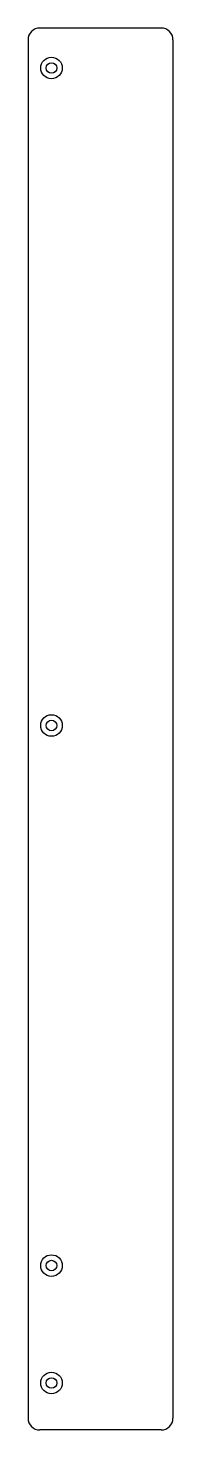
# Model space of a CAD drawing. Header units: millimetres. Extents: x -62 to 0, y 0 to 597.
import ezdxf

# ---------------------------------------------------------------- set-up
doc = ezdxf.new("R2010")
doc.units = ezdxf.units.MM

msp = doc.modelspace()

# ---------------------------------------------------------------- linework, layer by layer
at = {"color": 7, "linetype": 'Continuous', "lineweight": 25}
for p, q in [((-5, 597), (-56.78, 597)), ((-61.78, 592), (-61.78, 5)), ((0, 592), (0, 5)), ((-5, 0), (-56.78, 0))]:
    msp.add_line(p, q, dxfattribs=at)
for centre, radius in [((-51.78, 580), 4.59), ((-51.78, 580), 2.25), ((-51.78, 300), 4.59), ((-51.78, 300), 2.25), ((-51.78, 70), 4.59), ((-51.78, 70), 2.25), ((-51.78, 20), 4.59), ((-51.78, 20), 2.25)]:
    msp.add_circle(centre, radius, dxfattribs=at)
for centre, start, end in [((-5, 592), 0, 90), ((-56.78, 592), 90, 180), ((-56.78, 5), 180, 270), ((-5, 5), 270, 0)]:
    msp.add_arc(centre, 5, start, end, dxfattribs=at)

doc.saveas('drawing.dxf')
